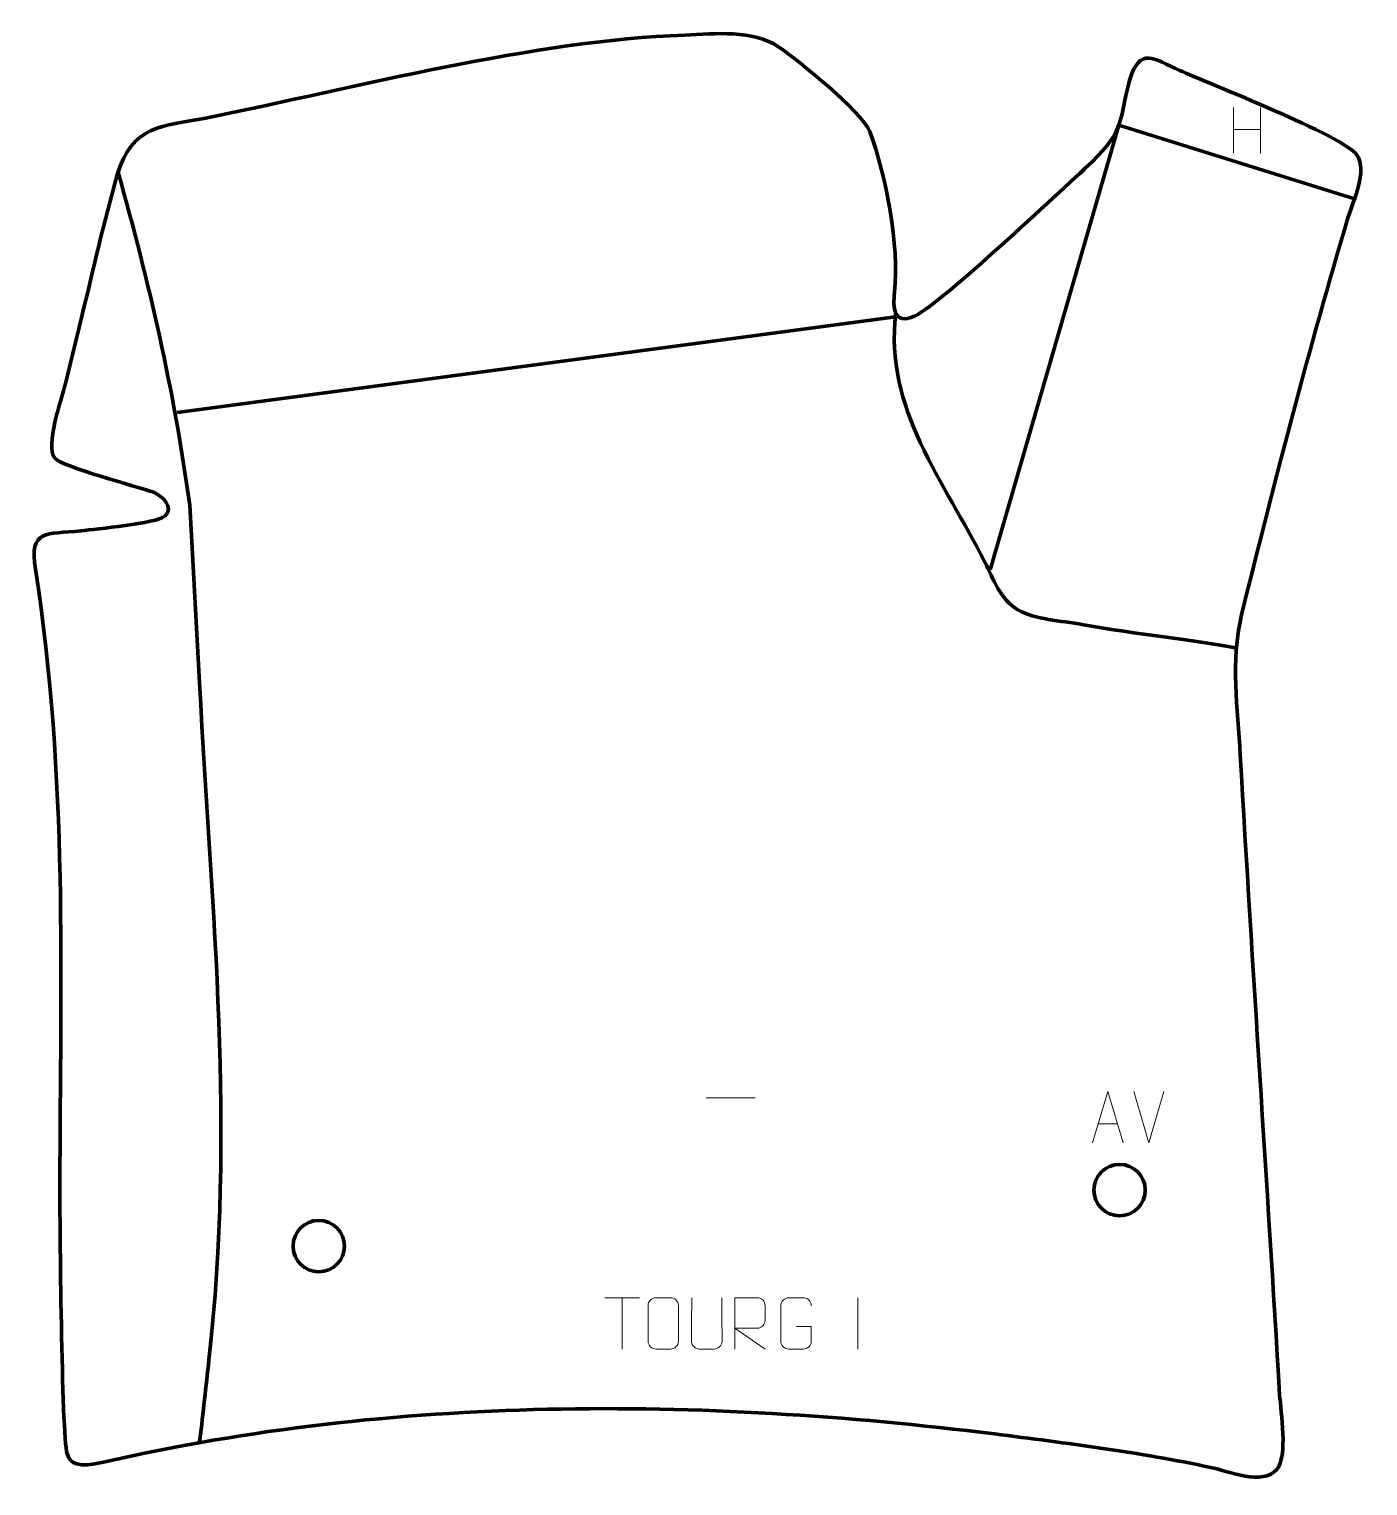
# Model space of a CAD drawing. Header units: millimetres. Extents: x -512 to 139, y 120 to 828.
import ezdxf

# ---------------------------------------------------------------- set-up
doc = ezdxf.new("R2010")
doc.units = ezdxf.units.MM
doc.header["$MEASUREMENT"] = 0
doc.layers.add('layer 2', color=7, linetype='Continuous')
doc.layers.add('layer 3', color=7, linetype='Continuous')

msp = doc.modelspace()

# ---------------------------------------------------------------- linework, layer by layer
at = {"layer": 'layer 2', "color": 142, "lineweight": 200}
for centre in [(18.5391, 263.6036), (-371.1924, 236.3512)]:
    msp.add_ellipse(centre, major_axis=(0, 12.5), ratio=1, dxfattribs=at)
at = {"layer": 'layer 2', "color": 250, "lineweight": 9}
for points in [[(74.0246, 790.1369), (74.0246, 790.1369), (74.0246, 767.9442), (74.0246, 767.9442)], [(87.1403, 790.1369), (87.1403, 790.1369), (87.1403, 767.7866), (87.1403, 767.7866)], [(74.0421, 779.4945), (74.0421, 779.4945), (87.1403, 779.4945), (87.1403, 779.4945)], [(32.7623, 286.5793), (32.7623, 286.5793), (25.4405, 311.5329), (25.4405, 311.5329)], [(40.0842, 311.5329), (40.0842, 311.5329), (32.7624, 286.5793), (32.7624, 286.5793)], [(8.1254, 295.836), (8.1254, 295.836), (17.6211, 295.836), (17.6211, 295.836)], [(-232.0419, 211.1992), (-232.0419, 211.1992), (-215.0547, 211.1992), (-215.0547, 211.1992)], [(-223.5481, 186.2692), (-223.5481, 186.2692), (-223.5481, 211.2227), (-223.5481, 211.2227)], [(-108.9254, 211.2334), (-108.9254, 211.2334), (-108.9254, 186.2593), (-108.9254, 186.2593)]]:
    msp.add_open_spline(points, degree=3, dxfattribs=at)
at = {"layer": 'layer 2', "color": 142, "lineweight": 158}
for points, knots in [([(-44.4244, 565.3404), (-44.4244, 565.3404), (18.1828, 781.6884), (18.1828, 781.6884), (18.1828, 781.6884), (18.1828, 781.6884), (132.8781, 745.7296), (132.8781, 745.7296)], [0, 0, 0, 0, 0.33333333, 0.33333333, 0.33333333, 0.33333333, 1, 1, 1, 1]), ([(-468.8705, 758.7648), (-453.4799, 703.691), (-441.8594, 653.8465), (-434.0312, 596.7837), (-434.0312, 596.7837), (-434.0312, 596.7837), (-429.2687, 510.2646), (-429.2687, 510.2646), (-429.2687, 510.2646), (-423.1649, 397.6244), (-411.8802, 293.3155), (-424.6543, 181.0853), (-424.6543, 181.0853), (-426.1089, 168.1331), (-427.5672, 155.1813), (-429.0232, 142.2292), (-429.0232, 142.2292), (-429.0232, 142.2292), (-429.1912, 140.7349), (-429.1912, 140.7349)], [0, 0, 0, 0, 0.16666667, 0.16666667, 0.16666667, 0.16666667, 0.33333333, 0.33333333, 0.33333333, 0.33333333, 0.5, 0.5, 0.5, 0.5, 0.66666667, 0.66666667, 0.66666667, 0.66666667, 1, 1, 1, 1]), ([(-90.3543, 690.1364), (-96.2369, 643.8962), (-66.8051, 608.3373), (-47.036, 569.021), (-47.036, 569.021), (-43.0443, 561.0824), (-39.382, 550.723), (-30.9951, 545.9146), (-30.9951, 545.9146), (-22.24, 540.895), (-10.6927, 540.7673), (0.965, 538.6236), (0.965, 538.6236), (26.5931, 533.911), (55.2909, 531.1169), (73.9464, 527.5873), (73.9464, 527.5873), (73.9464, 527.5873), (75.421, 527.3083), (75.421, 527.3083)], [0, 0, 0, 0, 0.16666667, 0.16666667, 0.16666667, 0.16666667, 0.33333333, 0.33333333, 0.33333333, 0.33333333, 0.5, 0.5, 0.5, 0.5, 0.66666667, 0.66666667, 0.66666667, 0.66666667, 1, 1, 1, 1])]:
    msp.add_open_spline(points, degree=3, knots=knots, dxfattribs=at)
msp.add_open_spline([(-440.2072, 641.8035), (-440.2072, 641.8035), (-89.2001, 688.5327), (-89.2001, 688.5327)], degree=3, dxfattribs=at)
at = {"layer": 'layer 2', "color": 250, "lineweight": 9}
for points, knots in [([(5.4028, 286.5866), (5.4028, 286.5866), (12.7738, 311.5401), (12.7738, 311.5401), (12.7738, 311.5401), (12.7738, 311.5401), (20.3437, 286.5866), (20.3437, 286.5866)], [0, 0, 0, 0, 0.33333333, 0.33333333, 0.33333333, 0.33333333, 1, 1, 1, 1]), ([(-207.0679, 211.2224), (-204.7422, 211.2224), (-202.4161, 211.2224), (-200.09, 211.2224), (-200.09, 211.2224), (-198.1434, 211.258), (-196.152, 209.7664), (-196.1253, 207.3288), (-196.1253, 207.3288), (-196.1257, 201.5819), (-196.1257, 195.8346), (-196.1253, 190.0869), (-196.1253, 190.0869), (-196.2651, 187.7635), (-197.9423, 186.2839), (-200.09, 186.2731), (-200.09, 186.2731), (-202.4219, 186.2735), (-204.7538, 186.2735), (-207.0853, 186.2731), (-207.0853, 186.2731), (-209.0103, 186.1677), (-210.9824, 188.0522), (-210.9712, 190.0695), (-210.9712, 190.0695), (-210.9709, 195.8396), (-210.9709, 201.6093), (-210.9712, 207.3786), (-210.9712, 207.3786), (-210.967, 209.5167), (-209.2203, 211.2359), (-207.0679, 211.2224)], [0, 0, 0, 0, 0.11111111, 0.11111111, 0.11111111, 0.11111111, 0.22222222, 0.22222222, 0.22222222, 0.22222222, 0.33333333, 0.33333333, 0.33333333, 0.33333333, 0.44444444, 0.44444444, 0.44444444, 0.44444444, 0.55555556, 0.55555556, 0.55555556, 0.55555556, 0.66666667, 0.66666667, 0.66666667, 0.66666667, 0.77777778, 0.77777778, 0.77777778, 0.77777778, 1, 1, 1, 1]), ([(-175.0425, 211.2266), (-175.0429, 205.6871), (-174.9471, 195.4853), (-174.9467, 189.9449), (-174.9467, 189.9449), (-175.0865, 187.7054), (-176.7637, 186.2792), (-178.9114, 186.2687), (-178.9114, 186.2687), (-181.2433, 186.2691), (-183.5752, 186.2691), (-185.9067, 186.2687), (-185.9067, 186.2687), (-187.8317, 186.1672), (-189.8038, 187.9837), (-189.7926, 189.9282), (-189.7926, 189.9282), (-189.7923, 195.4901), (-189.6969, 205.6655), (-189.6973, 211.2266)], [0, 0, 0, 0, 0.16666667, 0.16666667, 0.16666667, 0.16666667, 0.33333333, 0.33333333, 0.33333333, 0.33333333, 0.5, 0.5, 0.5, 0.5, 0.66666667, 0.66666667, 0.66666667, 0.66666667, 1, 1, 1, 1]), ([(-168.6399, 186.2729), (-168.6399, 186.2729), (-168.6399, 211.2264), (-168.6399, 211.2264), (-168.6399, 211.2264), (-165.0451, 211.2264), (-161.4496, 211.2264), (-157.8544, 211.2264), (-157.8544, 211.2264), (-155.5291, 211.1887), (-153.9718, 209.6987), (-153.9759, 207.3323), (-153.9759, 207.3323), (-153.9763, 205.2968), (-153.9763, 202.2374), (-153.9759, 200.2014), (-153.9759, 200.2014), (-153.9824, 198.3259), (-155.7947, 196.3841), (-157.8042, 196.365), (-157.8042, 196.365), (-157.8042, 196.365), (-168.6399, 196.365), (-168.6399, 196.365), (-168.6399, 196.365), (-168.6399, 196.365), (-153.9852, 186.2729), (-153.9852, 186.2729)], [0, 0, 0, 0, 0.125, 0.125, 0.125, 0.125, 0.25, 0.25, 0.25, 0.25, 0.375, 0.375, 0.375, 0.375, 0.5, 0.5, 0.5, 0.5, 0.625, 0.625, 0.625, 0.625, 0.75, 0.75, 0.75, 0.75, 1, 1, 1, 1]), ([(-138.6705, 197.2553), (-138.6705, 197.2553), (-131.5024, 197.2553), (-131.5024, 197.2553), (-131.5024, 197.2553), (-131.5024, 197.2553), (-131.5024, 190.0872), (-131.5024, 190.0872), (-131.5024, 190.0872), (-131.6421, 187.7638), (-133.3193, 186.2842), (-135.4671, 186.2734), (-135.4671, 186.2734), (-137.7989, 186.2738), (-140.1309, 186.2738), (-142.4624, 186.2734), (-142.4624, 186.2734), (-144.3873, 186.168), (-146.3595, 188.0525), (-146.3483, 190.0698), (-146.3483, 190.0698), (-146.3479, 195.8399), (-146.3479, 201.6096), (-146.3483, 207.3789), (-146.3483, 207.3789), (-146.3441, 209.517), (-144.5973, 211.2362), (-142.445, 211.2228), (-142.445, 211.2228), (-140.1193, 211.2228), (-137.7932, 211.2228), (-135.4671, 211.2228), (-135.4671, 211.2228), (-133.5204, 211.2582), (-131.529, 209.7667), (-131.5024, 207.329)], [0, 0, 0, 0, 0.1, 0.1, 0.1, 0.1, 0.2, 0.2, 0.2, 0.2, 0.3, 0.3, 0.3, 0.3, 0.4, 0.4, 0.4, 0.4, 0.5, 0.5, 0.5, 0.5, 0.6, 0.6, 0.6, 0.6, 0.7, 0.7, 0.7, 0.7, 0.8, 0.8, 0.8, 0.8, 1, 1, 1, 1])]:
    msp.add_open_spline(points, degree=3, knots=knots, dxfattribs=at)
at = {"layer": 'layer 3', "color": 242, "lineweight": 158}
msp.add_open_spline([(-486.7153, 687.9672), (-480.9396, 710.9443), (-475.8385, 734.8081), (-469.2566, 757.4843), (-469.2566, 757.4843), (-462.2308, 781.69), (-447.511, 780.9735), (-426.2035, 785.0746), (-426.2035, 785.0746), (-353.4307, 799.7785), (-266.8488, 822.8981), (-193.0762, 825.4367), (-193.0762, 825.4367), (-177.9743, 826.0056), (-160.5331, 828.3236), (-147.2411, 819.5915), (-147.2411, 819.5915), (-136.9598, 812.2733), (-107.7199, 788.9447), (-102.9556, 778.498), (-102.9556, 778.498), (-95.1235, 757.0462), (-88.5429, 723.1024), (-90.9904, 700.4267), (-90.9904, 700.4267), (-91.7988, 692.9366), (-91.6494, 684.1836), (-81.2116, 688.7004), (-81.2116, 688.7004), (-66.3658, 696.4469), (-12.7169, 747.4583), (5.19, 763.7582), (5.19, 763.7582), (21.4269, 779.7223), (18.0184, 783.7889), (23.3906, 803.4012), (23.3906, 803.4012), (28.4976, 820.0612), (35.1652, 813.9091), (47.719, 808.2703), (47.719, 808.2703), (60.9471, 802.3287), (128.0551, 776.0163), (133.8762, 767.2739), (133.8762, 767.2739), (139.3788, 759.0098), (132.3765, 745.4529), (129.6964, 736.5947), (129.6964, 736.5947), (111.1261, 674.289), (93.4652, 606.5832), (77.9352, 543.4786), (77.9352, 543.4786), (72.4819, 520.4452), (75.9593, 498.3876), (77.2804, 475.1186), (77.2804, 475.1186), (83.1856, 371.3259), (90.3165, 267.6461), (96.4244, 163.8947), (96.4244, 163.8947), (97.062, 155.5252), (100.4924, 134.0462), (95.0577, 127.712), (95.0577, 127.712), (88.2013, 119.7209), (71.7266, 126.7801), (62.8264, 128.6845), (62.8264, 128.6845), (28.1366, 136.1075), (-7.2398, 140.5469), (-42.4157, 144.9755), (-42.4157, 144.9755), (-185.305, 162.7681), (-334.8791, 163.7401), (-475.9103, 131.2151), (-475.9103, 131.2151), (-488.3033, 128.357), (-492.2167, 130.4269), (-493.7106, 135.3983), (-493.7106, 135.3983), (-496.3577, 144.2076), (-497.2741, 250.3644), (-497.2307, 265.4946), (-497.2307, 265.4946), (-496.9365, 367.9359), (-493.3212, 464.0369), (-509.0909, 565.5816), (-509.0909, 565.5816), (-512.1817, 585.4837), (-504.0279, 582.3251), (-486.8916, 584.3289), (-486.8916, 584.3289), (-479.6082, 585.173), (-450.3747, 587.787), (-446.1674, 591.4482), (-446.1674, 591.4482), (-441.3026, 595.6815), (-447.2492, 601.1229), (-451.5503, 603.0436), (-451.5503, 603.0436), (-459.5258, 605.8789), (-496.3634, 615.4144), (-499.7123, 619.6356), (-499.7123, 619.6356), (-504.5475, 625.7302), (-496.4237, 648.0238), (-494.4588, 655.9133), (-494.4588, 655.9133), (-491.8024, 666.5797), (-489.2882, 677.2805), (-486.7153, 687.9672)], degree=3, knots=[0, 0, 0, 0, 0.03448276, 0.03448276, 0.03448276, 0.03448276, 0.06896552, 0.06896552, 0.06896552, 0.06896552, 0.10344828, 0.10344828, 0.10344828, 0.10344828, 0.13793103, 0.13793103, 0.13793103, 0.13793103, 0.17241379, 0.17241379, 0.17241379, 0.17241379, 0.20689655, 0.20689655, 0.20689655, 0.20689655, 0.24137931, 0.24137931, 0.24137931, 0.24137931, 0.27586207, 0.27586207, 0.27586207, 0.27586207, 0.31034483, 0.31034483, 0.31034483, 0.31034483, 0.34482759, 0.34482759, 0.34482759, 0.34482759, 0.37931034, 0.37931034, 0.37931034, 0.37931034, 0.4137931, 0.4137931, 0.4137931, 0.4137931, 0.44827586, 0.44827586, 0.44827586, 0.44827586, 0.48275862, 0.48275862, 0.48275862, 0.48275862, 0.51724138, 0.51724138, 0.51724138, 0.51724138, 0.55172414, 0.55172414, 0.55172414, 0.55172414, 0.5862069, 0.5862069, 0.5862069, 0.5862069, 0.62068966, 0.62068966, 0.62068966, 0.62068966, 0.65517241, 0.65517241, 0.65517241, 0.65517241, 0.68965517, 0.68965517, 0.68965517, 0.68965517, 0.72413793, 0.72413793, 0.72413793, 0.72413793, 0.75862069, 0.75862069, 0.75862069, 0.75862069, 0.79310345, 0.79310345, 0.79310345, 0.79310345, 0.82758621, 0.82758621, 0.82758621, 0.82758621, 0.86206897, 0.86206897, 0.86206897, 0.86206897, 0.89655172, 0.89655172, 0.89655172, 0.89655172, 0.93103448, 0.93103448, 0.93103448, 0.93103448, 1, 1, 1, 1], dxfattribs=at)
at = {"layer": 'layer 3', "color": 250, "lineweight": 9}
msp.add_open_spline([(-182.7509, 308.536), (-182.7509, 308.536), (-158.7729, 308.536), (-158.7729, 308.536)], degree=3, dxfattribs=at)

doc.saveas('drawing.dxf')
